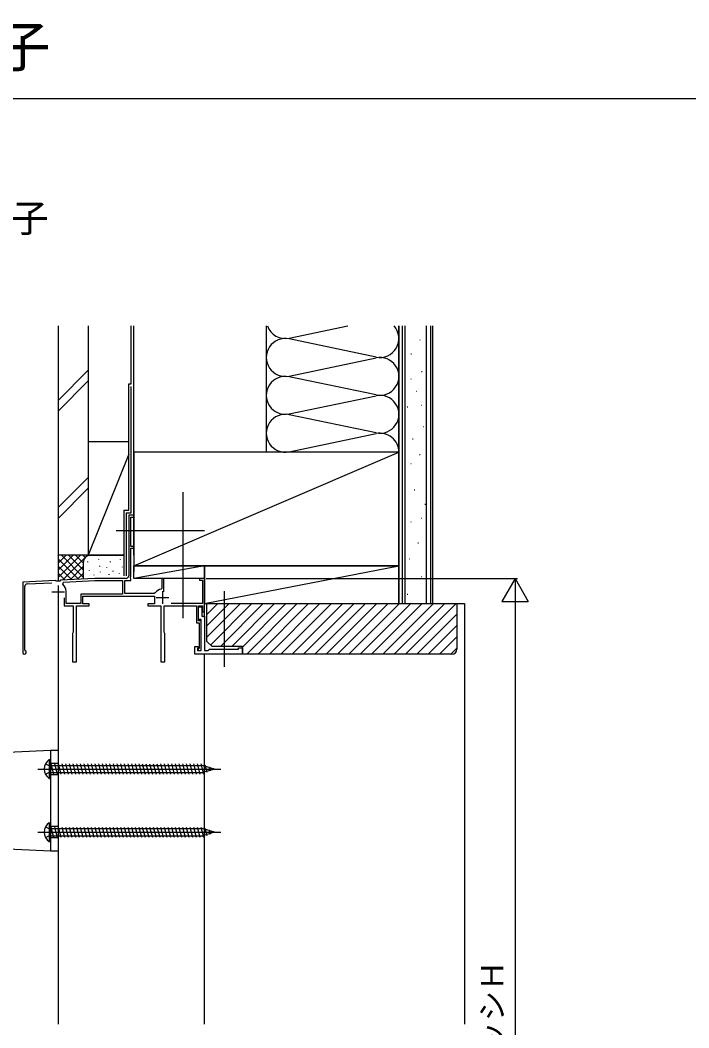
# Model space of a CAD drawing. Units: millimetres, scale not verified. Extents: x -525 to 525, y -783 to 778.
# Drawn here: x -370 to -105.2, y 379.3 to 778.4 of the extents above; entities that cross this region are included whole.
import ezdxf
from ezdxf.enums import TextEntityAlignment as Align

# ---------------------------------------------------------------- set-up
doc = ezdxf.new("R2010")
doc.units = ezdxf.units.MM
doc.header["$LTSCALE"] = 4
for name, color, linetype in [('0-1_USER1', 3, 'Continuous'), ('0-3_YKK_11E', 7, 'Continuous'), ('0-4_YKK_12', 2, 'Continuous'), ('0-5_YKK_13', 4, 'Continuous'), ('0-7_YKK_D', 6, 'Continuous'), ('0-8_YKK_ZWAK', 7, 'Continuous'), ('0-9_YSS_K', 3, 'Continuous')]:
    doc.layers.add(name, color=color, linetype=linetype)
doc.styles.add('ＭＳ ゴシック', font='')
doc.styles.get('ＭＳ ゴシック').set_extended_font_data('MS Gothic')

msp = doc.modelspace()

# ---------------------------------------------------------------- linework, layer by layer
at = {"layer": '0-3_YKK_11E'}
for p, q in [((-367.252, 555.091), (-357.477, 555.603)), ((-357.5, 552), (-352.5, 552)), ((-355, 554.5), (-355, 549.5)), ((-313.6, 552.2), (-313.6, 547.2)), ((-316.1, 549.7), (-311.1, 549.7))]:
    msp.add_line(p, q, dxfattribs=at)
for points in [[(-316.465, 551.531), (-316.886, 551.3), (-328.6, 551.3), (-328.6, 556.5), (-326.1, 556.5), (-326.1, 557.08), (-326.25, 557.34), (-326.36, 557.75), (-326.1, 558.2), (-326.1, 569.3), (-325, 569.3), (-325, 570), (-326.1, 570), (-326.1, 581.6), (-325, 581.6), (-325, 582.3), (-327, 582.3), (-327, 558.3)], [(-328, 557.3), (-340.378, 557.3), (-354, 556.586), (-354.284, 556.271), (-355.685, 556.197), (-356, 556.481), (-369, 555.8), (-369, 528)], [(-353.138, 554.953), (-352.855, 555.845), (-340.357, 556.5), (-329.4, 556.5), (-329.4, 551.1)], [(-352.6, 549.6), (-352.6, 546.5), (-349, 546.5), (-349, 535.958), (-349.12, 535.775), (-349.3, 535.5), (-349.3, 524.3), (-347.7, 524.3), (-347.7, 546.5), (-342.6, 546.5), (-342.6, 547.2), (-345.2, 547.2), (-345.2, 550.3), (-316.8, 550.3), (-316.8, 547.2), (-319.4, 547.2), (-319.4, 546.5), (-314.3, 546.5), (-314.3, 524.3), (-312.7, 524.3), (-312.7, 535.5), (-312.88, 535.775), (-313, 535.958), (-313, 546.5), (-300.2, 546.5), (-300.2, 539.7), (-299.1, 539.7), (-299.1, 529.7), (-299.5, 529.3), (-299.5, 528.8), (-298.3, 528.8), (-298.3, 540.5), (-299.4, 540.5), (-299.4, 546.5), (-297.8, 546.5), (-297.8, 544), (-297, 544), (-297, 557.3), (-299, 557.3), (-299, 556.6)], [(-313.1, 551.951), (-313.1, 557.3), (-313.9, 557.3), (-313.9, 553.351), (-314.151, 553.055)], [(-299, 556.6), (-297.8, 556.6), (-297.8, 547.3), (-310.201, 547.3)], [(-368.02, 528.642), (-368.2, 528.917), (-368.2, 554.092)], [(-329.4, 551.1), (-346, 551.1), (-346, 547.3), (-351.8, 547.3), (-351.8, 552.2)]]:
    msp.add_lwpolyline(points, dxfattribs=at)
msp.add_lwpolyline([(-282, 527.3), (-300.8, 527.3), (-300.8, 530.3), (-299.6, 530.3), (-299.6, 529.8), (-299.8, 529.6), (-299.8, 528.8), (-298.3, 528.8), (-298.3, 541), (-299.4, 541), (-299.4, 546), (-298.1, 546), (-298.1, 542.3), (-297, 542.3), (-297, 528.8), (-295.5, 528.8), (-295, 529.3), (-283.5, 529.3), (-283.5, 529.8), (-282, 529.8)], close=True, dxfattribs=at)
for centre, radius, start, end in [((-367.2, 554.092), 1, 93, 179.99997), ((-355.3, 552.2), 3.5, 0.00002, 51.85241), ((-328, 558.3), 1, 270.00001, 359.99999), ((-313.6, 549.7), 3.4, 99.33241, 147.42104), ((-368.3, 528), 0.7, 180.00002, 66.42183)]:
    msp.add_arc(centre, radius, start, end, dxfattribs=at)
at = {"layer": '0-4_YKK_12'}
for p, q in [((-361.752, 481.8), (-351.186, 481.8)), ((-361.752, 456.8), (-351.186, 456.8))]:
    msp.add_line(p, q, dxfattribs=at)
at = {"layer": '0-5_YKK_13'}
for p, q in [((-305.5, 541.5), (-305.5, 591.5)), ((-332, 576.3), (-297, 576.3)), ((-289, 522.3), (-289, 552.3)), ((-358, 489.3), (-358, 449.3)), ((-358.509, 485.55), (-358, 485.55)), ((-358, 485.55), (-358, 478.05)), ((-355, 484.05), (-358, 484.05)), ((-358, 483.2), (-297.828, 483.2)), ((-357.845, 483.8), (-356.773, 479.8)), ((-356.395, 483.8), (-355.324, 479.8)), ((-354.946, 483.8), (-353.874, 479.8)), ((-353.497, 483.8), (-352.425, 479.8)), ((-352.047, 483.8), (-350.975, 479.8)), ((-350.598, 483.8), (-349.526, 479.8)), ((-349.148, 483.8), (-348.077, 479.8)), ((-347.699, 483.8), (-346.627, 479.8)), ((-346.25, 483.8), (-345.178, 479.8)), ((-344.8, 483.8), (-343.729, 479.8)), ((-343.351, 483.8), (-342.279, 479.8)), ((-341.902, 483.8), (-340.83, 479.8)), ((-340.452, 483.8), (-339.38, 479.8)), ((-339.003, 483.8), (-337.931, 479.8)), ((-337.553, 483.8), (-336.482, 479.8)), ((-336.104, 483.8), (-335.032, 479.8)), ((-334.655, 483.8), (-333.583, 479.8)), ((-333.205, 483.8), (-332.133, 479.8)), ((-331.756, 483.8), (-330.684, 479.8)), ((-330.306, 483.8), (-329.235, 479.8)), ((-328.857, 483.8), (-327.785, 479.8)), ((-327.408, 483.8), (-326.336, 479.8)), ((-325.958, 483.8), (-324.886, 479.8)), ((-324.509, 483.8), (-323.437, 479.8)), ((-323.06, 483.8), (-321.988, 479.8)), ((-321.61, 483.8), (-320.538, 479.8)), ((-320.161, 483.8), (-319.089, 479.8)), ((-318.711, 483.8), (-317.64, 479.8)), ((-317.262, 483.8), (-316.19, 479.8)), ((-315.813, 483.8), (-314.741, 479.8)), ((-314.363, 483.8), (-313.291, 479.8)), ((-312.914, 483.8), (-311.842, 479.8)), ((-311.464, 483.8), (-310.393, 479.8)), ((-310.015, 483.8), (-308.943, 479.8)), ((-308.566, 483.8), (-307.494, 479.8)), ((-307.116, 483.8), (-306.044, 479.8)), ((-305.667, 483.8), (-304.595, 479.8)), ((-304.217, 483.8), (-303.146, 479.8)), ((-302.768, 483.8), (-301.696, 479.8)), ((-301.319, 483.8), (-300.247, 479.8)), ((-299.869, 483.8), (-298.798, 479.8)), ((-298.42, 483.8), (-297.348, 479.8)), ((-293, 481.8), (-297.828, 483.2)), ((-296.863, 483.4), (-296.092, 480.519)), ((-363, 481.8), (-290.5, 481.8)), ((-358, 480.4), (-297.828, 480.4)), ((-355, 479.55), (-358, 479.55)), ((-293, 481.8), (-297.828, 480.4)), ((-295.233, 482.725), (-294.787, 481.06)), ((-293.603, 482.05), (-293.482, 481.6)), ((-358.509, 460.55), (-358, 460.55)), ((-358, 460.55), (-358, 453.05)), ((-355, 459.05), (-358, 459.05)), ((-363, 456.8), (-290.5, 456.8)), ((-358, 458.2), (-297.828, 458.2)), ((-358, 455.4), (-297.828, 455.4)), ((-357.845, 458.8), (-356.773, 454.8)), ((-356.395, 458.8), (-355.324, 454.8)), ((-354.946, 458.8), (-353.874, 454.8)), ((-353.497, 458.8), (-352.425, 454.8)), ((-352.047, 458.8), (-350.975, 454.8)), ((-350.598, 458.8), (-349.526, 454.8)), ((-349.148, 458.8), (-348.077, 454.8)), ((-347.699, 458.8), (-346.627, 454.8)), ((-346.25, 458.8), (-345.178, 454.8)), ((-344.8, 458.8), (-343.729, 454.8)), ((-343.351, 458.8), (-342.279, 454.8)), ((-341.902, 458.8), (-340.83, 454.8)), ((-340.452, 458.8), (-339.38, 454.8)), ((-339.003, 458.8), (-337.931, 454.8)), ((-337.553, 458.8), (-336.482, 454.8)), ((-336.104, 458.8), (-335.032, 454.8)), ((-334.655, 458.8), (-333.583, 454.8)), ((-333.205, 458.8), (-332.133, 454.8)), ((-331.756, 458.8), (-330.684, 454.8)), ((-330.306, 458.8), (-329.235, 454.8)), ((-328.857, 458.8), (-327.785, 454.8)), ((-327.408, 458.8), (-326.336, 454.8)), ((-325.958, 458.8), (-324.886, 454.8)), ((-324.509, 458.8), (-323.437, 454.8)), ((-323.06, 458.8), (-321.988, 454.8)), ((-321.61, 458.8), (-320.538, 454.8)), ((-320.161, 458.8), (-319.089, 454.8)), ((-318.711, 458.8), (-317.64, 454.8)), ((-317.262, 458.8), (-316.19, 454.8)), ((-315.813, 458.8), (-314.741, 454.8)), ((-314.363, 458.8), (-313.291, 454.8)), ((-312.914, 458.8), (-311.842, 454.8)), ((-311.464, 458.8), (-310.393, 454.8)), ((-310.015, 458.8), (-308.943, 454.8)), ((-308.566, 458.8), (-307.494, 454.8)), ((-307.116, 458.8), (-306.044, 454.8)), ((-305.667, 458.8), (-304.595, 454.8)), ((-304.217, 458.8), (-303.146, 454.8)), ((-302.768, 458.8), (-301.696, 454.8)), ((-301.319, 458.8), (-300.247, 454.8)), ((-299.869, 458.8), (-298.798, 454.8)), ((-298.42, 458.8), (-297.348, 454.8)), ((-293, 456.8), (-297.828, 458.2)), ((-293, 456.8), (-297.828, 455.4)), ((-296.863, 458.4), (-296.092, 455.519)), ((-295.233, 457.725), (-294.787, 456.06)), ((-293.603, 457.05), (-293.482, 456.6)), ((-355, 454.55), (-358, 454.55))]:
    msp.add_line(p, q, dxfattribs=at)
msp.add_lwpolyline([(-412, 451.8), (-412, 486.8), (-358, 489.3), (-355, 489.3), (-355, 449.3), (-358, 449.3)], close=True, dxfattribs=at)
for points in [[(-360.009, 483.85), (-358.154, 482.945), (-357.545, 481.8)], [(-358.509, 485.55), (-358.509, 478.05), (-358, 478.05)], [(-360.009, 479.75), (-358.154, 480.655), (-357.545, 481.8)], [(-358.509, 460.55), (-358.509, 453.05), (-358, 453.05)], [(-360.009, 458.85), (-358.154, 457.945), (-357.545, 456.8)], [(-360.009, 454.75), (-358.154, 455.655), (-357.545, 456.8)]]:
    msp.add_lwpolyline(points, dxfattribs=at)
for centre in [(-355.973, 481.8), (-355.973, 456.8)]:
    msp.add_arc(centre, 4.527, 124.06671, 235.93329, dxfattribs=at)
at = {"layer": '0-7_YKK_D'}
for p, q in [((-296.3, 557.3), (-173, 557.3)), ((-174, 557.3), (-179.25, 548.207)), ((-174, 557.3), (-168.75, 548.207)), ((-174, 557.3), (-174, 539.114)), ((-179.25, 548.207), (-168.75, 548.207)), ((-174, 546.8), (-174, 227.8))]:
    msp.add_line(p, q, dxfattribs=at)
at = {"layer": '0-8_YKK_ZWAK'}
msp.add_line((-525, 747.3), (525, 747.3), dxfattribs=at)
at = {"layer": '0-9_YSS_K'}
for p, q in [((-355, 657.3), (-355, 566.534)), ((-343, 657.3), (-343, 566.534)), ((-326, 634.3), (-326, 657.3)), ((-325.001, 607.3), (-325.001, 657.3)), ((-272.501, 657.3), (-272.501, 607.3)), ((-263.47, 652.458), (-240.259, 657.3)), ((-220.001, 607.3), (-220.001, 657.3)), ((-220, 657.3), (-220, 547.3)), ((-218.5, 547.3), (-218.5, 657.3)), ((-217.5, 547.3), (-217.5, 657.3)), ((-209, 547.3), (-209, 657.3)), ((-207.5, 657.3), (-207.5, 547.3)), ((-206.5, 547.3), (-206.5, 657.3)), ((-229.033, 644.958), (-263.47, 652.142)), ((-211.732, 651.841), (-211.532, 651.841)), ((-263.47, 637.458), (-229.033, 644.642)), ((-215.229, 646.246), (-215.029, 646.246)), ((-355, 627.745), (-343, 639.745)), ((-211.033, 639.253), (-210.833, 639.253)), ((-355, 623.502), (-343, 635.502)), ((-229.033, 629.958), (-263.47, 637.142)), ((-215.287, 636.383), (-215.087, 636.383)), ((-327, 634.3), (-326, 634.3)), ((-213.189, 631.488), (-212.989, 631.488)), ((-263.47, 622.458), (-229.033, 629.642)), ((-216.686, 625.194), (-216.486, 625.194)), ((-211.091, 625.893), (-210.891, 625.893)), ((-229.033, 614.958), (-263.47, 622.142)), ((-263.47, 607.458), (-229.033, 614.642)), ((-210.392, 617.501), (-210.192, 617.501)), ((-343, 611.534), (-327, 611.534)), ((-343, 611.534), (-343, 566.534)), ((-325, 566.534), (-325, 611.534)), ((-214.588, 612.605), (-214.388, 612.605)), ((-325, 562.3), (-220, 607.3)), ((-327, 606.534), (-343, 566.534)), ((-215.287, 602.814), (-215.087, 602.814)), ((-211.79, 606.311), (-211.59, 606.311)), ((-343, 597.319), (-355, 585.319)), ((-355, 581.076), (-343, 593.076)), ((-213.888, 592.324), (-213.688, 592.324)), ((-209.692, 586.729), (-209.492, 586.729)), ((-329, 584.3), (-329, 558.3)), ((-328, 583.3), (-328, 558.3)), ((-215.287, 579.735), (-215.087, 579.735)), ((-211.091, 581.134), (-210.891, 581.134)), ((-212.49, 571.343), (-212.29, 571.343)), ((-355, 566.534), (-355, 556.534)), ((-342, 566.534), (-355, 566.534)), ((-355, 557.676), (-346.142, 566.534)), ((-355, 560.504), (-348.971, 566.534)), ((-355, 563.333), (-351.799, 566.534)), ((-355, 566.161), (-354.627, 566.534)), ((-343, 566.534), (-355, 566.534)), ((-355, 565.019), (-346.937, 556.956)), ((-353.686, 566.534), (-345, 557.848)), ((-353.22, 556.627), (-343.314, 566.534)), ((-350.858, 566.534), (-345, 560.676)), ((-348.029, 566.534), (-345, 563.504)), ((-345.201, 566.534), (-344.219, 565.552)), ((-345, 563.534), (-345, 557.058)), ((-343.172, 563.729), (-343.172, 563.929)), ((-343, 566.534), (-329, 566.534)), ((-342.373, 566.534), (-342.352, 566.513)), ((-329, 566.534), (-342, 566.534)), ((-338.833, 564.73), (-338.833, 564.93)), ((-334.159, 563.729), (-334.159, 563.929)), ((-330.318, 564.73), (-330.318, 564.93)), ((-325, 563.534), (-325, 559.996)), ((-215.987, 565.049), (-215.787, 565.049)), ((-355, 562.191), (-349.625, 556.816)), ((-355, 559.362), (-352.312, 556.675)), ((-350.236, 556.784), (-345, 562.019)), ((-347.251, 556.94), (-344.982, 559.208)), ((-342.505, 560.391), (-342.505, 560.591)), ((-340.674, 558.534), (-340.674, 558.734)), ((-338.499, 562.06), (-338.499, 562.26)), ((-338.165, 559.723), (-338.165, 559.923)), ((-335.706, 561.457), (-335.706, 561.657)), ((-334.745, 558.75), (-334.745, 558.95)), ((-333.158, 560.057), (-333.158, 560.257)), ((-330.651, 559.054), (-330.651, 559.254)), ((-329.486, 561.726), (-329.486, 561.926)), ((-297, 562.3), (-325, 562.3)), ((-297, 547.3), (-220, 562.3)), ((-211.091, 558.055), (-210.891, 558.055)), ((-216.686, 551.062), (-216.486, 551.062)), ((-297, 541.805), (-297, 547.3)), ((-296, 542.953), (-291.653, 547.3)), ((-296, 538.463), (-287.163, 547.3)), ((-296, 533.973), (-282.672, 547.3)), ((-294.591, 530.891), (-278.182, 547.3)), ((-290.692, 530.3), (-273.692, 547.3)), ((-286.202, 530.3), (-269.202, 547.3)), ((-282.033, 529.979), (-264.712, 547.3)), ((-280.222, 527.3), (-260.222, 547.3)), ((-275.732, 527.3), (-255.732, 547.3)), ((-271.242, 527.3), (-251.242, 547.3)), ((-266.751, 527.3), (-246.751, 547.3)), ((-262.261, 527.3), (-242.261, 547.3)), ((-257.771, 527.3), (-237.771, 547.3)), ((-253.281, 527.3), (-233.281, 547.3)), ((-248.791, 527.3), (-228.791, 547.3)), ((-244.301, 527.3), (-224.301, 547.3)), ((-239.811, 527.3), (-219.811, 547.3)), ((-235.32, 527.3), (-215.32, 547.3)), ((-230.83, 527.3), (-210.83, 547.3)), ((-226.34, 527.3), (-206.34, 547.3)), ((-221.85, 527.3), (-201.85, 547.3)), ((-220, 547.3), (-207.5, 547.3)), ((-217.36, 527.3), (-197.36, 547.3)), ((-212.87, 527.3), (-197, 543.17)), ((-208.38, 527.3), (-197, 538.68)), ((-203.89, 527.3), (-197, 534.19)), ((-297, 432.3), (-297, 527.3)), ((-199.399, 527.3), (-197, 529.7)), ((-297, 380.8), (-297, 432.3)), ((-194, 427.3), (-194, 380.8))]:
    msp.add_line(p, q, dxfattribs=at)
for points in [[(-329, 584.3), (-327, 584.3), (-327, 634.3)], [(-328, 583.3), (-326, 583.3), (-326, 633.3)], [(-297, 557.3), (-325, 557.3), (-325, 562.3)], [(-297, 557.3), (-297, 562.3), (-325, 557.3)], [(-355, 553.8), (-355, 432.3), (-355, 380.8)], [(-296, 547.3), (-197, 547.3), (-197, 529.3)], [(-199, 527.3), (-282, 527.3), (-282, 530.3), (-294, 530.3), (-296, 532.3), (-296, 547.3)], [(-197, 547.3), (-194, 547.3), (-194, 427.3)]]:
    msp.add_lwpolyline(points, dxfattribs=at)
for points in [[(-220, 562.3), (-220, 607.3), (-325, 607.3), (-325, 562.3)], [(-220, 547.3), (-220, 562.3), (-297, 562.3), (-297, 547.3)]]:
    msp.add_lwpolyline(points, close=True, dxfattribs=at)
for centre, radius, start, end in [((-265.001, 659.8), 7.5, 199.47097, 281.78353), ((-227.501, 652.3), 7.5, 258.21646, 41.81067), ((-265.001, 644.8), 7.5, 78.21646, 281.78353), ((-227.501, 637.3), 7.5, 258.21646, 101.78353), ((-265.001, 629.8), 7.5, 78.21646, 281.78353), ((-227.501, 622.3), 7.5, 258.21646, 101.78353), ((-265.001, 614.8), 7.5, 78.21646, 281.78353), ((-227.501, 607.3), 7.5, 360, 101.78353), ((-342, 563.534), 3, 90, 180), ((-199, 529.3), 2, 270.00002, 0)]:
    msp.add_arc(centre, radius, start, end, dxfattribs=at)

# ---------------------------------------------------------------- texts
at = {"layer": '0-1_USER1', "style": 'ＭＳ ゴシック'}
for s, height, p in [('ルシアス 面格子', 16.13, (-523, 755.05)), ('■ルシアス 面格子', 11, (-486.153, 691.175))]:
    msp.add_text(s, height=height, dxfattribs=at).set_placement(p, align=Align.BOTTOM_LEFT)
at = {"layer": '0-7_YKK_D', "style": 'ＭＳ ゴシック'}
msp.add_text('サッシＨ', height=8.798, rotation=90, dxfattribs=at).set_placement((-176.027, 357.914), align=Align.BOTTOM_LEFT)

doc.saveas('drawing.dxf')
